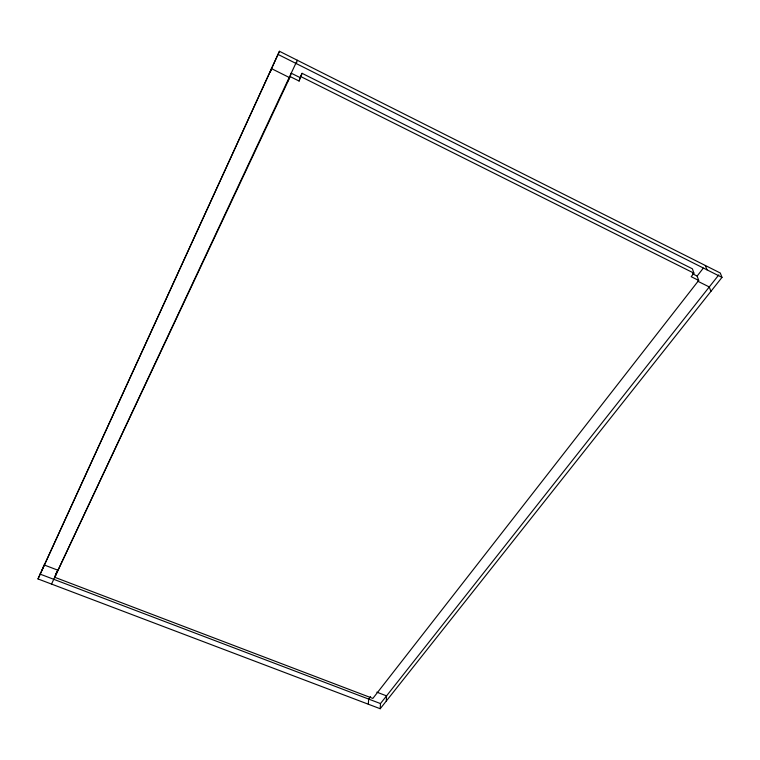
<?xml version="1.0" encoding="UTF-8"?>
<svg xmlns="http://www.w3.org/2000/svg" width="760" height="760" viewBox="0 0 760 760"><rect width="100%" height="100%" fill="white"/><g stroke="black" fill="none" stroke-linecap="round" stroke-linejoin="round"><path stroke-width="1.14" d="M386.308 701.033L386.545 695.875L376.827 692.16M380.209 708.728L722 277.381L720.281 273.001L279.452 51.271L38 578.939L380.209 708.728L380.475 703.57L718.817 274.863M368.334 704.225L368.657 699.077L370.585 696.587M299.108 81.044L300.029 77.587L291.203 73.178L290.225 76.608L299.108 81.044L302.062 73.311L692.379 268.802L693.928 273.163L691.192 276.697L698.706 280.44L372.856 698.421L54.72 577.277L56.563 572.385M296.343 63.602L297.293 60.239M288.211 80.902L289.199 77.453L271.5 68.628L270.38 72.029M38 578.939L279.452 51.271M51.528 584.069L296.352 62.235M55.793 574.997L57.636 570.105L44.099 564.927L42.189 569.81M54.72 577.277L290.225 76.608M300.029 77.587L302.062 73.311M698.706 280.44L697.139 276.06L703.294 268.137M39.919 574.047L380.475 703.57M301.15 76.741L693.928 273.163M692.464 273.724L697.139 276.06M697.604 281.143L709.27 286.957L710.904 291.384M278.378 54.587L722 277.381M705.346 265.497L706.981 269.838"/></g></svg>
